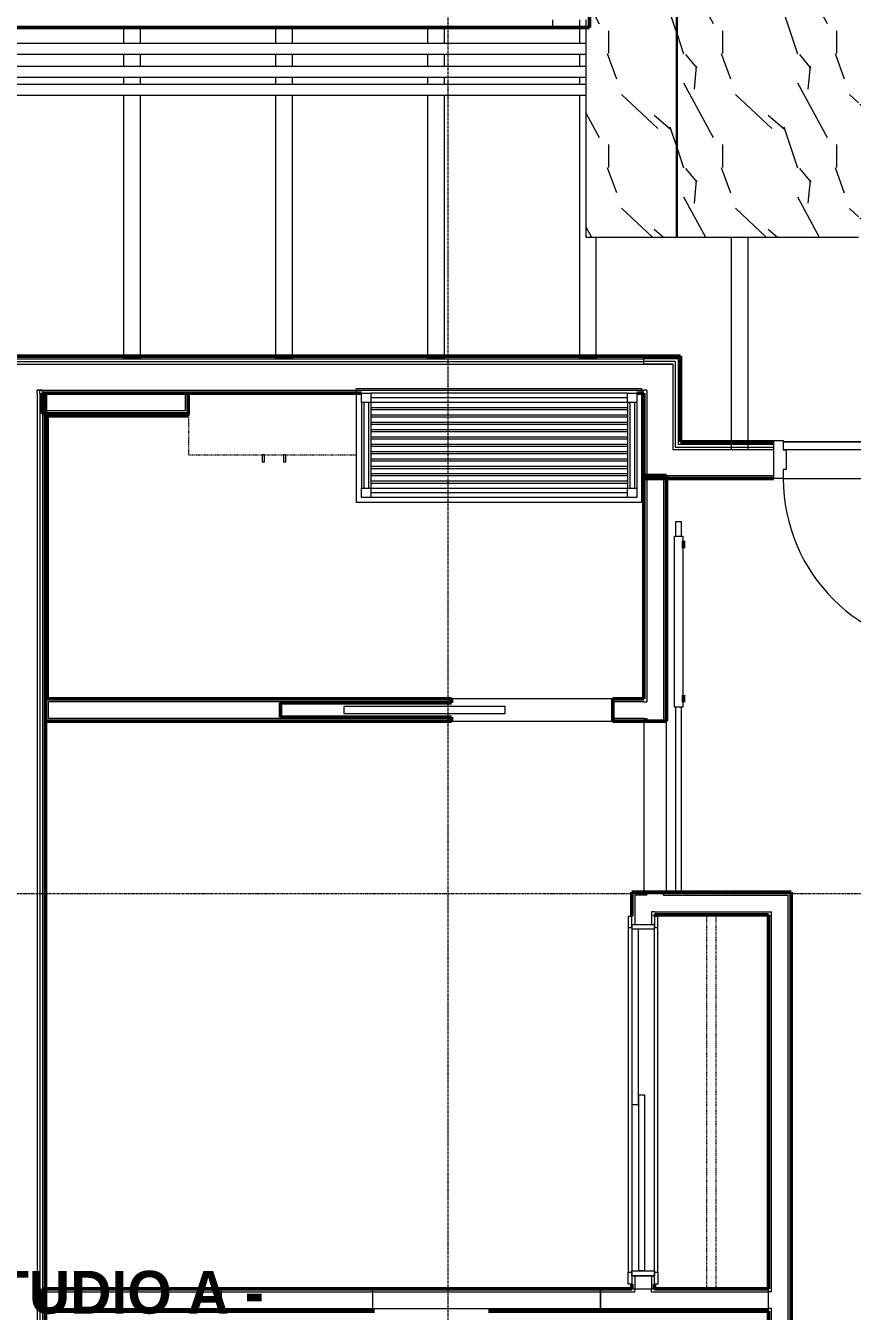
# Model space of a CAD drawing. Header units: inches. Extents: x -4235 to -464, y 9767 to 12347.
# Drawn here: x -2916.3 to -2742.2, y 11447.2 to 11718 of the extents above; entities that cross this region are included whole.
import ezdxf

# ---------------------------------------------------------------- set-up
doc = ezdxf.new("R2010")
doc.units = ezdxf.units.IN
doc.header["$MEASUREMENT"] = 0
doc.linetypes.add('Dash', pattern=[0.25, 0.125, -0.125])
doc.linetypes.add('Grid Line 1_2_', pattern=[0.875, 0.5, -0.125, 0.125, -0.125])
for name, color, linetype, lineweight in [('0-1', 7, 'Continuous', 5), ('0-2', 10, 'Continuous', 9), ('A-AREA-IDEN', 2, 'Continuous', 9), ('A-CLNG-1', 254, 'Continuous', 9), ('A-CLNG-2', 10, 'Continuous', 9), ('A-CLNG-PATT-1', 253, 'Continuous', 13), ('A-DETL-MBND', 5, 'Continuous', 9), ('A-DOOR-1', 10, 'Continuous', 9), ('A-DOOR-2', 50, 'Continuous', 20), ('A-DOOR-3', 254, 'Continuous', 9), ('A-DOOR-4', 7, 'Continuous', 50), ('A-DOOR-FRAM-1', 10, 'Continuous', 9), ('A-DOOR-FRAM-2', 50, 'Continuous', 20), ('A-ROOF-1', 132, 'Continuous', 9), ('A-WALL-1', 7, 'Continuous', 50), ('A-WALL-2', 250, 'Continuous', 13), ('A-WALL-3', 10, 'Continuous', 9), ('A-WALL-4', 254, 'Continuous', 9), ('I-WALL-1', 7, 'Continuous', 50), ('I-WALL-2', 10, 'Continuous', 9), ('I-WALL-3', 254, 'Continuous', 9), ('P-PIPE-1', 10, 'Continuous', 9), ('Q-CASE-1', 254, 'Continuous', 9), ('Q-CASE-2', 10, 'Continuous', 9), ('Q-CASE-3', 254, 'Dash', 9), ('Q-CASE-4', 10, 'Dash', 9), ('Q-CASE-HDLN-1', 10, 'Dash', 9), ('Q-CASE-HDLN-2', 254, 'Dash', 9), ('S-BEAM', 12, 'Continuous', 9), ('S-GRID-1', 1, 'Grid Line 1_2_', 9)]:
    doc.layers.add(name, color=color, linetype=linetype, lineweight=lineweight)
doc.styles.add('Century Gothic_B', font='GOTHICB.TTF', dxfattribs={"height": 9})

# ---------------------------------------------------------------- blocks, each defined once
blk = doc.blocks.new('POCKET - FLUSH - 2-10 x 6-8-2882529-BACKGROUND - RCP - 3RD FLOOR')
at = {"layer": 'A-DOOR-2'}
for p, q in [((-39.67, 0.75), (-39.67, -0.75)), ((-5.67, 0.75), (-39.67, 0.75)), ((-5.67, -0.75), (-5.67, 0.75)), ((-39.67, -0.75), (-5.67, -0.75))]:
    blk.add_line(p, q, dxfattribs=at)
blk = doc.blocks.new('SLIDING - FLUSH - 6-0 x 6-8-3203588-BACKGROUND - RCP - 3RD FLOOR')
at = {"layer": 'A-DOOR-1'}
for p, q in [((-38.75, 2.5), (-38.75, 3.25)), ((-36.25, 3.25), (-38.75, 3.25)), ((36.25, 3.25), (-36.25, 3.25)), ((-36.25, 3.25), (-36.25, 2.5)), ((36.25, 2.5), (36.25, 3.25)), ((36.25, 3.25), (38.75, 3.25)), ((38.75, 3.25), (38.75, 2.5)), ((-38.75, 2.5), (-36.25, 2.5)), ((36, 0.5), (-1, 0.5)), ((-1, 0.5), (-1, -0.875)), ((36, 0.5), (36, -0.875)), ((38.75, 2.5), (36.25, 2.5)), ((-38.75, -3), (-38.75, -2.25)), ((-36.25, -2.25), (-38.75, -2.25)), ((-36.25, -2.25), (-36.25, -3)), ((1, -0.875), (-36, -0.875)), ((-36, -0.875), (-36, -2.25)), ((-36, -2.25), (1, -2.25)), ((-1, -0.875), (36, -0.875)), ((1, -0.875), (1, -2.25)), ((36.25, -2.25), (38.75, -2.25)), ((36.25, -3), (36.25, -2.25)), ((38.75, -2.25), (38.75, -3)), ((-38.75, -3), (-36.25, -3)), ((-36.25, -3), (36.25, -3)), ((38.75, -3), (36.25, -3))]:
    blk.add_line(p, q, dxfattribs=at)
at = {"layer": 'A-DOOR-FRAM-1'}
for p, q in [((-37, -2.25), (-37, 2.5)), ((-36, 2.5), (-37, 2.5)), ((36, 2.5), (-36, 2.5)), ((-36, 2.5), (-36, -2.25)), ((36, -2.25), (36, 2.5)), ((36, 2.5), (37, 2.5)), ((37, 2.5), (37, -2.25)), ((-37, -2.25), (-36, -2.25)), ((1, -2.25), (36, -2.25)), ((37, -2.25), (36, -2.25))]:
    blk.add_line(p, q, dxfattribs=at)
blk = doc.blocks.new('BARN - FLUSH - 3-0 x 7-0 BARN DOOR-V66-BACKGROUND - RCP - 3RD FLOOR')
at = {"layer": 'A-DOOR-1'}
for p, q in [((-57, 5.57), (-60, 5.57)), ((-60, 5.57), (-60, 4.95)), ((-57, 4.07), (-57, 5.82)), ((-57, 5.82), (-21, 5.82)), ((-21, 5.82), (-21, 4.07)), ((18, 5.57), (-21, 5.57)), ((18, 5.55), (18, 5.26)), ((-60, 4.95), (-60, 4.32)), ((-60, 4.32), (-57, 4.32)), ((-21, 4.07), (-57, 4.07)), ((-21, 4.32), (18, 4.32)), ((18, 5.26), (18, 4.95)), ((18, 4.95), (18, 4.41)), ((18, 4.41), (18, 4.34))]:
    blk.add_line(p, q, dxfattribs=at)
at = {"layer": 'A-DOOR-3'}
for p, q in [((18, 4.95), (18, 5.57)), ((18, 4.32), (18, 4.95))]:
    blk.add_line(p, q, dxfattribs=at)
at = {"layer": 'A-DOOR-4'}
for p, q in [((-56, 6), (-56, 5.82)), ((-54.5, 6), (-56, 6)), ((-54.5, 5.82), (-54.5, 6)), ((-23.5, 6), (-23.5, 5.82)), ((-22, 6), (-23.5, 6)), ((-22, 5.82), (-22, 6))]:
    blk.add_line(p, q, dxfattribs=at)
blk = doc.blocks.new('OD_CW_Closet - OD_CW_Closet-3241815-BACKGROUND - RCP - 3RD FLOOR')
at = {"layer": 'Q-CASE-HDLN-1'}
for p, q in [((0.74, 0), (1.73, 0)), ((4.23, 0), (76.73, 0)), ((79.23, 0), (79.49, 0)), ((0.74, -11), (79.49, -11)), ((0.74, -13), (79.49, -13))]:
    blk.add_line(p, q, dxfattribs=at)
at = {"layer": 'Q-CASE-HDLN-2'}
for p, q in [((0.74, -24), (0.74, 0)), ((79.49, 0), (79.49, -24)), ((79.49, -24), (0.74, -24))]:
    blk.add_line(p, q, dxfattribs=at)
blk = doc.blocks.new('Bath Vanity - Bath Vanity 60_-V82-BACKGROUND - RCP - 3RD FLOOR')
at = {"layer": 'Q-CASE-1'}
for p, q in [((-29.26, -1), (-29.26, 0)), ((-29.26, 0), (30.74, 0)), ((30.74, 0), (30.74, -0.38)), ((30.74, -0.38), (30.74, -1))]:
    blk.add_line(p, q, dxfattribs=at)
at = {"layer": 'Q-CASE-2'}
for p, q in [((-29.26, -24), (-29.26, -1)), ((-28.26, -3), (-28.26, -1)), ((-28.26, -1), (-26.26, -1)), ((27.74, -1), (-26.26, -1)), ((-26.26, -1), (-26.26, -3)), ((27.74, -2), (-26.26, -2)), ((27.74, -3), (27.74, -1)), ((27.74, -1), (29.74, -1)), ((29.74, -1), (29.74, -3)), ((30.74, -1), (30.74, -24)), ((-28.26, -3), (-28.26, -21)), ((-26.26, -3), (-28.26, -3)), ((-27.76, -3), (-27.76, -21)), ((-26.76, -3), (-26.76, -21)), ((27.74, -3), (-26.26, -3)), ((-26.26, -3), (-26.26, -21)), ((-26.26, -4), (27.74, -4)), ((27.74, -4.55), (-26.26, -4.55)), ((27.74, -3), (27.74, -21)), ((29.74, -3), (27.74, -3)), ((28.24, -3), (28.24, -21)), ((29.24, -3), (29.24, -21)), ((29.74, -3), (29.74, -21)), ((-26.26, -5.55), (27.74, -5.55)), ((27.74, -6.09), (-26.26, -6.09)), ((-26.26, -7.09), (27.74, -7.09)), ((27.74, -7.64), (-26.26, -7.64)), ((-26.26, -8.64), (27.74, -8.64)), ((27.74, -9.18), (-26.26, -9.18)), ((-26.26, -10.18), (27.74, -10.18)), ((27.74, -10.73), (-26.26, -10.73)), ((-26.26, -11.73), (27.74, -11.73)), ((27.74, -12.27), (-26.26, -12.27)), ((-26.26, -13.27), (27.74, -13.27)), ((27.74, -13.82), (-26.26, -13.82)), ((-26.26, -14.82), (27.74, -14.82)), ((27.74, -15.36), (-26.26, -15.36)), ((-26.26, -16.36), (27.74, -16.36)), ((27.74, -16.91), (-26.26, -16.91)), ((-26.26, -17.91), (27.74, -17.91)), ((27.74, -18.45), (-26.26, -18.45)), ((-28.26, -23), (-28.26, -21)), ((-28.26, -21), (-26.26, -21)), ((-26.26, -19.45), (27.74, -19.45)), ((27.74, -20), (-26.26, -20)), ((-26.26, -21), (27.74, -21)), ((-26.26, -21), (-26.26, -23)), ((27.74, -23), (27.74, -21)), ((27.74, -21), (29.74, -21)), ((29.74, -21), (29.74, -23)), ((30.74, -24), (-29.26, -24)), ((-26.26, -23), (-28.26, -23)), ((27.74, -22), (-26.26, -22)), ((27.74, -23), (-26.26, -23)), ((29.74, -23), (27.74, -23))]:
    blk.add_line(p, q, dxfattribs=at)
blk = doc.blocks.new('300 Series Wall Hung Cabinet_326 - 36_-V55-BACKGROUND - RCP - 3RD FLOOR')
at = {"layer": 'Q-CASE-2'}
for p, q in [((-2.01, -13.19), (-2.5, -13.19)), ((-2.5, -13.19), (-2.5, -14.69)), ((-2.01, -14.69), (-2.01, -13.19)), ((2.49, -13.19), (2, -13.19)), ((2, -13.19), (2, -14.69)), ((2.49, -14.69), (2.49, -13.19)), ((-2.5, -14.69), (-2.01, -14.69)), ((2, -14.69), (2.49, -14.69))]:
    blk.add_line(p, q, dxfattribs=at)
at = {"layer": 'Q-CASE-3'}
blk.add_line((17.37, -0.19), (-18, -0.19), dxfattribs=at)
at = {"layer": 'Q-CASE-4'}
for p, q in [((-18, -0.19), (-18, -13.19)), ((-18, -13.19), (17.37, -13.19))]:
    blk.add_line(p, q, dxfattribs=at)
blk = doc.blocks.new('CTR - 1st Phase - Unit Layouts_rvt-1-BACKGROUND - RCP - 3RD FLOOR')
at = {"layer": 'A-WALL-1'}
for p, q in [((-2912.7, 11640.61), (-2882.07, 11640.61)), ((-2912.7, 11640.36), (-2912.7, 11640.61)), ((-2912.7, 11636.86), (-2912.7, 11640.36)), ((-2882.07, 11640.61), (-2882.07, 11640.36)), ((-2882.07, 11640.36), (-2882.07, 11636.86)), ((-2912.7, 11636.24), (-2912.7, 11636.86)), ((-2882.07, 11636.24), (-2912.7, 11636.24)), ((-2912.11, 11576.24), (-2912.11, 11636.24)), ((-2912.11, 11636.24), (-2911.73, 11636.24)), ((-2911.73, 11636.24), (-2882.11, 11636.24)), ((-2911.73, 11635.86), (-2911.73, 11576.61)), ((-2882.11, 11635.86), (-2911.73, 11635.86)), ((-2882.11, 11636.24), (-2882.11, 11635.86)), ((-2882.07, 11636.86), (-2882.07, 11636.24)), ((-2786.1, 11576.24), (-2786.1, 11623.26)), ((-2786.1, 11623.26), (-2785.47, 11623.26)), ((-2785.47, 11623.26), (-2781.97, 11623.26)), ((-2781.97, 11623.26), (-2781.35, 11623.26)), ((-2781.35, 11623.26), (-2781.35, 11571.49)), ((-2911.73, 11576.24), (-2912.11, 11576.24)), ((-2912.07, 11576.24), (-2826.62, 11576.24)), ((-2912.07, 11575.61), (-2912.07, 11576.24)), ((-2912.07, 11572.11), (-2912.07, 11575.61)), ((-2826.62, 11575.36), (-2862.62, 11575.36)), ((-2862.62, 11575.36), (-2862.62, 11572.36)), ((-2826.62, 11576.24), (-2826.62, 11575.36)), ((-2792.62, 11576.24), (-2786.1, 11576.24)), ((-2792.62, 11571.49), (-2792.62, 11576.24)), ((-2912.07, 11571.49), (-2912.07, 11572.11)), ((-2862.62, 11572.36), (-2826.62, 11572.36)), ((-2826.62, 11572.36), (-2826.62, 11571.49)), ((-2826.62, 11571.49), (-2912.07, 11571.49)), ((-2786.1, 11571.49), (-2792.62, 11571.49)), ((-2781.35, 11571.49), (-2786.1, 11571.49)), ((-2788.62, 11530.48), (-2788.62, 11535.49)), ((-2788.62, 11535.49), (-2788, 11535.49)), ((-2788, 11535.49), (-2783.87, 11535.49)), ((-2783.87, 11535.49), (-2755.1, 11535.49)), ((-2755.1, 11535.49), (-2755.1, 11534.86)), ((-2755.1, 11534.86), (-2755.1, 11530.74)), ((-2783.87, 11530.74), (-2783.87, 11530.48)), ((-2759.85, 11530.74), (-2783.87, 11530.74)), ((-2759.85, 11451.99), (-2759.85, 11530.74)), ((-2755.1, 11530.74), (-2755.1, 11425.23)), ((-2788.62, 11451.99), (-2788.62, 11452.98)), ((-2783.87, 11452.98), (-2783.87, 11451.99)), ((-2912.7, 11451.36), (-2912.7, 11451.99)), ((-2912.7, 11451.99), (-2788.62, 11451.99)), ((-2912.7, 11447.86), (-2912.7, 11451.36)), ((-2783.87, 11451.99), (-2759.85, 11451.99)), ((-2912.7, 11447.24), (-2912.7, 11447.86)), ((-2842.82, 11447.24), (-2912.7, 11447.24)), ((-2759.85, 11447.24), (-2818.82, 11447.24)), ((-2759.85, 11425.23), (-2759.85, 11447.24))]:
    blk.add_line(p, q, dxfattribs=at)
at = {"layer": 'A-WALL-2'}
for p, q in [((-2912.07, 11640.36), (-2912.7, 11640.36)), ((-2912.07, 11640.36), (-2912.7, 11640.36)), ((-2882.7, 11640.36), (-2912.07, 11640.36)), ((-2912.07, 11636.86), (-2912.07, 11640.36)), ((-2882.07, 11640.36), (-2882.7, 11640.36)), ((-2882.7, 11640.36), (-2882.7, 11636.86)), ((-2882.07, 11640.36), (-2882.7, 11640.36)), ((-2882.7, 11636.86), (-2912.07, 11636.86)), ((-2785.47, 11622.64), (-2781.97, 11622.64)), ((-2785.47, 11622.64), (-2785.47, 11575.61)), ((-2781.97, 11622.64), (-2781.97, 11571.49)), ((-2826.62, 11575.61), (-2911.45, 11575.61)), ((-2911.45, 11572.11), (-2911.45, 11575.61)), ((-2786.1, 11575.61), (-2792.62, 11575.61)), ((-2786.1, 11575.61), (-2785.47, 11575.61)), ((-2826.62, 11572.11), (-2911.45, 11572.11)), ((-2786.1, 11572.11), (-2792.62, 11572.11)), ((-2786.1, 11572.11), (-2785.47, 11572.11)), ((-2785.47, 11572.11), (-2785.47, 11571.49)), ((-2788, 11534.86), (-2788, 11528.73)), ((-2785.47, 11534.86), (-2788, 11534.86)), ((-2785.47, 11534.86), (-2785.47, 11535.49)), ((-2781.97, 11534.86), (-2781.97, 11535.49)), ((-2781.97, 11534.86), (-2755.72, 11534.86)), ((-2755.72, 11531.36), (-2755.72, 11534.86)), ((-2784.5, 11531.36), (-2784.5, 11528.73)), ((-2783.87, 11531.36), (-2784.5, 11531.36)), ((-2783.87, 11531.36), (-2759.22, 11531.36)), ((-2759.22, 11530.74), (-2759.22, 11531.36)), ((-2755.72, 11530.74), (-2755.72, 11531.36)), ((-2759.22, 11451.36), (-2759.22, 11530.74)), ((-2755.72, 11425.85), (-2755.72, 11530.74)), ((-2788, 11454.73), (-2788, 11451.99)), ((-2784.5, 11454.73), (-2784.5, 11451.99)), ((-2912.07, 11447.86), (-2912.07, 11451.36)), ((-2912.07, 11451.36), (-2788, 11451.36)), ((-2788, 11451.36), (-2788, 11451.99)), ((-2784.5, 11451.36), (-2784.5, 11451.99)), ((-2784.5, 11451.36), (-2759.85, 11451.36)), ((-2759.22, 11451.36), (-2759.85, 11451.36)), ((-2912.07, 11447.86), (-2759.85, 11447.86)), ((-2759.22, 11447.86), (-2759.85, 11447.86)), ((-2759.22, 11425.85), (-2759.22, 11447.86))]:
    blk.add_line(p, q, dxfattribs=at)
at = {"layer": 'A-WALL-3'}
for p, q in [((-2792.62, 11576.24), (-2826.62, 11576.24)), ((-2826.62, 11571.49), (-2792.62, 11571.49)), ((-2786.1, 11571.49), (-2786.1, 11535.49)), ((-2781.35, 11535.49), (-2781.35, 11571.49)), ((-2788.62, 11528.73), (-2783.87, 11528.73)), ((-2788.62, 11454.73), (-2783.87, 11454.73)), ((-2912.7, 11447.24), (-2912.7, 11451.99)), ((-2912.7, 11451.99), (-2912.07, 11451.99)), ((-2788.62, 11451.99), (-2783.87, 11451.99)), ((-2759.85, 11447.24), (-2759.85, 11451.99)), ((-2912.07, 11447.24), (-2912.7, 11447.24)), ((-2875.07, 11447.24), (-2912.07, 11447.24)), ((-2843.22, 11447.24), (-2875.07, 11447.24)), ((-2842.82, 11447.24), (-2843.22, 11447.24)), ((-2795.22, 11447.24), (-2818.82, 11447.24)), ((-2794.6, 11447.24), (-2795.22, 11447.24))]:
    blk.add_line(p, q, dxfattribs=at)
at = {"layer": 'A-WALL-4'}
for p, q in [((-2862.62, 11572.36), (-2862.62, 11575.36)), ((-2862.62, 11575.36), (-2826.62, 11575.36)), ((-2826.62, 11575.36), (-2826.62, 11576.24)), ((-2792.62, 11576.24), (-2792.62, 11571.49)), ((-2826.62, 11572.36), (-2862.62, 11572.36)), ((-2826.62, 11571.49), (-2826.62, 11572.36)), ((-2786.1, 11571.49), (-2781.35, 11571.49)), ((-2781.35, 11535.49), (-2786.1, 11535.49)), ((-2912.07, 11451.99), (-2875.07, 11451.99)), ((-2875.07, 11451.99), (-2875.07, 11447.24)), ((-2875.07, 11451.99), (-2875.07, 11447.24)), ((-2875.07, 11451.99), (-2843.22, 11451.99)), ((-2843.22, 11451.99), (-2843.22, 11447.24)), ((-2843.22, 11451.99), (-2843.22, 11447.24)), ((-2843.22, 11451.99), (-2795.22, 11451.99)), ((-2795.22, 11451.99), (-2788.62, 11451.99)), ((-2795.22, 11451.95), (-2795.22, 11447.24)), ((-2795.22, 11447.24), (-2795.22, 11451.95)), ((-2783.87, 11451.99), (-2759.85, 11451.99)), ((-2759.85, 11447.24), (-2794.6, 11447.24))]:
    blk.add_line(p, q, dxfattribs=at)
at = {"layer": '0-2'}
for name, p in [('300 Series Wall Hung Cabinet_326 - 36_-V55-BACKGROUND - RCP - 3RD FLOOR', (-2863.95, 11640.8)), ('Bath Vanity - Bath Vanity 60_-V82-BACKGROUND - RCP - 3RD FLOOR', (-2817.31, 11641.61)), ('POCKET - FLUSH - 2-10 x 6-8-2882529-BACKGROUND - RCP - 3RD FLOOR', (-2809.62, 11573.86))]:
    blk.add_blockref(name, p, dxfattribs=at)
for name, p, rotation in [('BARN - FLUSH - 3-0 x 7-0 BARN DOOR-V66-BACKGROUND - RCP - 3RD FLOOR', (-2783.72, 11553.49), 270.0000000000294), ('SLIDING - FLUSH - 6-0 x 6-8-3203588-BACKGROUND - RCP - 3RD FLOOR', (-2786.37, 11491.73), 270.0000000000066), ('OD_CW_Closet - OD_CW_Closet-3241815-BACKGROUND - RCP - 3RD FLOOR', (-2783.85, 11451.25), 90.00000000004762)]:
    blk.add_blockref(name, p, dxfattribs=dict(at, rotation=rotation))
blk = doc.blocks.new('HOLLOW METAL - UNIT DOOR-2191977-BACKGROUND - RCP - 3RD FLOOR')
at = {"layer": 'A-DOOR-1'}
blk.add_arc((18, -4.125), 36, 180, 270, dxfattribs=at)
at = {"layer": 'A-DOOR-2'}
for p, q in [((16.25, -4.125), (18, -4.125)), ((16.25, -40.125), (16.25, -4.125)), ((18, -4.125), (18, -40.125)), ((18, -40.125), (16.25, -40.125))]:
    blk.add_line(p, q, dxfattribs=at)
at = {"layer": 'A-DOOR-FRAM-2'}
for p, q in [((-20, 3.875), (-18, 3.875)), ((-20, -4.125), (-20, 3.875)), ((-18, 3.875), (-18, 1.9375)), ((18, 3.875), (20, 3.875)), ((18, 1.9375), (18, 3.875)), ((20, 3.875), (20, -4.125)), ((-18, 1.9375), (-17.375, 1.9375)), ((-17.375, 1.9375), (-17.375, -2.1875)), ((17.375, 1.9375), (18, 1.9375)), ((17.375, -2.1875), (17.375, 1.9375)), ((-18, -2.1875), (-18, -4.125)), ((-17.375, -2.1875), (-18, -2.1875)), ((18, -2.1875), (17.375, -2.1875)), ((18, -4.125), (18, -2.1875)), ((-18, -4.125), (-20, -4.125)), ((20, -4.125), (18, -4.125))]:
    blk.add_line(p, q, dxfattribs=at)
blk = doc.blocks.new('CTR - 1st Phase - Common Walls_rvt-1-BACKGROUND - RCP - 3RD FLOOR')
at = {"layer": 'A-CLNG-PATT-1'}
h = blk.add_hatch(dxfattribs=at)
h.set_pattern_fill('FP_3', color=256, style=0, pattern_type=2)
h.set_pattern_definition([(108.435, (6.24, 0), (-23.9995167, 47.999875), [9.107, -66.787]), (139.399, (3.36, 8.64), (-144.0005735, 119.9994401), [4.425, -216.844]), (136.848, (24, 11.52), (-360.00235884, 335.99803914), [10.527, -515.834]), (109.983, (16.32, 18.72), (-71.99926767, 192.0004429), [5.618, -275.295]), (90, (14.4, 0), (-24, 24), [4.8, -19.2]), (118.443, (14.4, 4.8), (168.000806133, -311.999948405), [13.101, -641.971]), (84.289, (8.16, 16.32), (-24.00143285, -215.9997167), [4.824, -236.373]), (129.806, (8.64, 21.12), (96.0006462, -119.9991583), [3.749, -183.697])])
h.paths.add_polyline_path([(-2721.68, 11673.39), (-2721.68, 11716.36), (-2740.63, 11716.36), (-2740.63, 11673.39)], flags=0)
h.paths.add_polyline_path([(-2798.23, 11673.39), (-2779.28, 11673.39), (-2779.28, 11735.36), (-2781.2, 11735.36), (-2781.2, 11737), (-2797.15, 11737), (-2797.15, 11719.24), (-2798.23, 11719.24), (-2798.23, 11700.18)], flags=0)
h.paths.add_polyline_path([(-2779.03, 11673.39), (-2740.88, 11673.39), (-2740.88, 11737), (-2741.2, 11737), (-2741.2, 11735.36), (-2743.2, 11735.36), (-2743.2, 11737), (-2779.03, 11737), (-2779.03, 11700.18)], flags=0)
at = {"layer": 'A-CLNG-1'}
blk.add_line((-2798.23, 11717.61), (-2798.23, 11719.24), dxfattribs=at)
at = {"layer": 'A-CLNG-2'}
for p, q in [((-2779.28, 11735.36), (-2779.28, 11673.39)), ((-2779.03, 11673.39), (-2779.03, 11735.61)), ((-2798.23, 11673.39), (-2798.23, 11717.61)), ((-2779.28, 11673.39), (-2798.23, 11673.39)), ((-2740.88, 11673.39), (-2779.03, 11673.39))]:
    blk.add_line(p, q, dxfattribs=at)
at = {"layer": 'A-WALL-2'}
for p, q in [((-3018.77, 11647.86), (-2786.1, 11647.86)), ((-2779.47, 11647.86), (-2786.1, 11647.86)), ((-2778.85, 11647.86), (-2779.47, 11647.86)), ((-2778.85, 11647.86), (-2778.85, 11630.36)), ((-3018.77, 11647.24), (-2786.1, 11647.24)), ((-3018.77, 11646.74), (-2786.1, 11646.74)), ((-2779.97, 11647.24), (-2786.1, 11647.24)), ((-2785.47, 11646.74), (-2786.1, 11646.74)), ((-2779.97, 11646.74), (-2785.47, 11646.74)), ((-2779.47, 11647.24), (-2779.97, 11647.24)), ((-2779.97, 11646.74), (-2779.97, 11630.36)), ((-2779.47, 11647.24), (-2779.47, 11630.36)), ((-2913.82, 11640.61), (-2913.82, 11641.24)), ((-2913.32, 11641.24), (-2913.82, 11641.24)), ((-2913.82, 11641.24), (-2913.32, 11641.24)), ((-2913.82, 11640.61), (-2913.82, 11255.64)), ((-2913.32, 11640.61), (-2913.32, 11641.24)), ((-2912.7, 11641.24), (-2913.32, 11641.24)), ((-2913.32, 11641.24), (-2912.7, 11641.24)), ((-2913.32, 11640.61), (-2913.32, 11255.64)), ((-2912.7, 11640.61), (-2912.7, 11641.24)), ((-2912.7, 11641.24), (-2786.1, 11641.24)), ((-2912.7, 11640.61), (-2912.7, 11255.64)), ((-2785.47, 11641.24), (-2786.1, 11641.24)), ((-2785.47, 11641.24), (-2785.47, 11630.36)), ((-2785.47, 11630.36), (-2785.47, 11628.74)), ((-2779.97, 11630.36), (-2779.97, 11629.24)), ((-2779.97, 11629.24), (-2779.97, 11628.74)), ((-2779.47, 11630.36), (-2779.47, 11629.86)), ((-2779.47, 11629.86), (-2779.47, 11629.24)), ((-2779.47, 11629.24), (-2758.72, 11629.24)), ((-2778.85, 11630.36), (-2778.85, 11629.86)), ((-2778.85, 11629.86), (-2758.72, 11629.86)), ((-2785.47, 11628.74), (-2785.47, 11623.24)), ((-2779.97, 11628.74), (-2758.72, 11628.74)), ((-2785.47, 11623.24), (-2758.72, 11623.24))]:
    blk.add_line(p, q, dxfattribs=at)
at = {"layer": 'I-WALL-1'}
for p, q in [((-2797.52, 11735.61), (-2797.52, 11717.61)), ((-2805.27, 11717.61), (-3065.75, 11717.61)), ((-2798.02, 11717.61), (-2805.27, 11717.61)), ((-2797.52, 11717.61), (-2798.02, 11717.61)), ((-3018.77, 11648.36), (-2786.1, 11648.36)), ((-2786.1, 11648.36), (-2778.85, 11648.36)), ((-2778.85, 11648.36), (-2778.35, 11648.36)), ((-2778.35, 11648.36), (-2778.35, 11630.36)), ((-2912.07, 11640.61), (-2912.07, 11255.64)), ((-2845.57, 11640.61), (-2912.07, 11640.61)), ((-2786.1, 11640.61), (-2787.57, 11640.61)), ((-2786.1, 11630.36), (-2786.1, 11640.61)), ((-2786.1, 11623.24), (-2786.1, 11630.36)), ((-2778.35, 11630.36), (-2758.72, 11630.36)), ((-2786.1, 11622.61), (-2786.1, 11623.24)), ((-2758.72, 11622.61), (-2786.1, 11622.61))]:
    blk.add_line(p, q, dxfattribs=at)
at = {"layer": 'I-WALL-2'}
for p, q in [((-2805.27, 11717.61), (-2805.27, 11719.24)), ((-2805.27, 11717.61), (-2805.27, 11719.24)), ((-2786.1, 11646.74), (-2786.1, 11648.36)), ((-2786.1, 11646.74), (-2786.1, 11648.36)), ((-2758.72, 11622.61), (-2758.72, 11630.36)), ((-2720.72, 11630.36), (-2756.72, 11630.36)), ((-2756.72, 11622.61), (-2722.47, 11622.61))]:
    blk.add_line(p, q, dxfattribs=at)
at = {"layer": 'I-WALL-3'}
for p, q in [((-2805.27, 11717.61), (-3065.75, 11717.61)), ((-2805.27, 11717.61), (-2798.23, 11717.61)), ((-3007.91, 11648.36), (-2786.1, 11648.36)), ((-2778.35, 11648.36), (-2786.1, 11648.36)), ((-2778.35, 11648.36), (-2778.35, 11630.36)), ((-2778.35, 11630.36), (-2758.72, 11630.36)), ((-2756.72, 11630.36), (-2720.72, 11630.36))]:
    blk.add_line(p, q, dxfattribs=at)
at = {"layer": 'P-PIPE-1'}
for p, q in [((-3407.67, 11714.31), (-2798.23, 11714.31)), ((-2779.28, 11714.31), (-2779.03, 11714.31)), ((-2798.23, 11711.93), (-3407.67, 11711.93)), ((-2779.03, 11711.93), (-2779.28, 11711.93)), ((-3407.67, 11709.44), (-2798.23, 11709.44)), ((-2779.28, 11709.44), (-2779.03, 11709.44)), ((-2798.23, 11707.06), (-3407.67, 11707.06)), ((-3407.67, 11705.68), (-2798.23, 11705.68)), ((-2779.03, 11707.06), (-2779.28, 11707.06)), ((-2779.28, 11705.68), (-2779.03, 11705.68)), ((-2798.23, 11703.3), (-3407.67, 11703.3)), ((-2779.03, 11703.3), (-2779.28, 11703.3))]:
    blk.add_line(p, q, dxfattribs=at)
at = {"layer": '0-2'}
blk.add_blockref('HOLLOW METAL - UNIT DOOR-2191977-BACKGROUND - RCP - 3RD FLOOR', (-2738.72, 11626.74), dxfattribs=at)
blk = doc.blocks.new('Dimension Lumber - LVL - 3_5X5_5-V202-BACKGROUND - RCP - 3RD FLOOR')
at = {"layer": 'A-DETL-MBND'}
for p, q in [((-2927.67, 11717.75), (-2927.67, 11717.87)), ((-2927.67, 11717.87), (-2924.17, 11717.87)), ((-2924.17, 11717.75), (-2927.67, 11717.75)), ((-2927.67, 11717.75), (-2927.67, 11717.61)), ((-2927.67, 11717.61), (-2927.67, 11714.31)), ((-2924.17, 11717.87), (-2924.17, 11717.75)), ((-2924.17, 11717.75), (-2924.17, 11717.61)), ((-2924.17, 11717.61), (-2924.17, 11714.31)), ((-2927.67, 11711.93), (-2927.67, 11709.44)), ((-2924.17, 11711.93), (-2924.17, 11709.44)), ((-2927.67, 11707.06), (-2927.67, 11705.68)), ((-2924.17, 11707.06), (-2924.17, 11705.68)), ((-2927.67, 11703.3), (-2927.67, 11648.36)), ((-2924.17, 11703.3), (-2924.17, 11648.36)), ((-2927.67, 11648.36), (-2927.67, 11647.97)), ((-2927.67, 11647.97), (-2924.17, 11647.97)), ((-2924.17, 11648.36), (-2924.17, 11647.97))]:
    blk.add_line(p, q, dxfattribs=at)
blk = doc.blocks.new('Dimension Lumber - LVL - 3_5X5_5-V203-BACKGROUND - RCP - 3RD FLOOR')
at = {"layer": 'A-DETL-MBND'}
for p, q in [((-2796.17, 11737.2), (-2796.17, 11737)), ((-2799.67, 11719.24), (-2799.67, 11717.61)), ((-2799.67, 11717.61), (-2799.67, 11714.31)), ((-2799.67, 11711.93), (-2799.67, 11709.44)), ((-2799.67, 11707.06), (-2799.67, 11705.68)), ((-2799.67, 11703.3), (-2799.67, 11648.36)), ((-2796.17, 11673.39), (-2796.17, 11648.36)), ((-2799.67, 11648.36), (-2799.67, 11647.97)), ((-2799.67, 11647.97), (-2796.17, 11647.97)), ((-2796.17, 11648.36), (-2796.17, 11647.97))]:
    blk.add_line(p, q, dxfattribs=at)
blk = doc.blocks.new('Dimension Lumber - LVL - 3_5X5_5-V183-BACKGROUND - RCP - 3RD FLOOR')
at = {"layer": 'A-DETL-MBND'}
for p, q in [((-2767.67, 10468.41), (-2767.67, 10470.04)), ((-2764.17, 10468.41), (-2764.17, 10470.04)), ((-2767.67, 10425.39), (-2767.67, 10468.41)), ((-2764.17, 10425.39), (-2764.17, 10468.41)), ((-2767.67, 10361.54), (-2767.67, 10361.78)), ((-2764.17, 10361.54), (-2764.17, 10361.78))]:
    blk.add_line(p, q, dxfattribs=at)

msp = doc.modelspace()

# ---------------------------------------------------------------- linework, layer by layer
at = {"layer": 'A-ROOF-1'}
for p, q in [((-3024.9, 11646.74), (-2779.97, 11646.74)), ((-2779.97, 11646.74), (-2779.97, 11628.74)), ((-2779.97, 11628.74), (-2758.72, 11628.74)), ((-2756.72, 11628.74), (-2720.72, 11628.74))]:
    msp.add_line(p, q, dxfattribs=at)
at = {"layer": 'S-GRID-1'}
for p, q in [((-2827.32, 9836.18), (-2827.32, 12297.95)), ((-464.45, 11535.19), (-4185.7, 11535.19))]:
    msp.add_line(p, q, dxfattribs=at)

# ---------------------------------------------------------------- block references
at = {"layer": '0-1'}
for name in ['CTR - 1st Phase - Unit Layouts_rvt-1-BACKGROUND - RCP - 3RD FLOOR', 'CTR - 1st Phase - Common Walls_rvt-1-BACKGROUND - RCP - 3RD FLOOR']:
    msp.add_blockref(name, (0, 0), dxfattribs=at)
at = {"layer": 'S-BEAM'}
for name, p in [('Dimension Lumber - LVL - 3_5X5_5-V203-BACKGROUND - RCP - 3RD FLOOR', (0, 0)), ('Dimension Lumber - LVL - 3_5X5_5-V202-BACKGROUND - RCP - 3RD FLOOR', (32, 0)), ('Dimension Lumber - LVL - 3_5X5_5-V202-BACKGROUND - RCP - 3RD FLOOR', (64, 0)), ('Dimension Lumber - LVL - 3_5X5_5-V202-BACKGROUND - RCP - 3RD FLOOR', (96, 0))]:
    msp.add_blockref(name, p, dxfattribs=at)
at = {"layer": 'S-BEAM', "rotation": 180}
msp.add_blockref('Dimension Lumber - LVL - 3_5X5_5-V183-BACKGROUND - RCP - 3RD FLOOR', (-5531.85, 22098.78), dxfattribs=at)

# ---------------------------------------------------------------- texts
at = {"layer": 'A-AREA-IDEN', "insert": (-2930.97, 11455.75), "char_height": 9, "width": 79.083, "attachment_point": 1, "style": 'Century Gothic_B'}
msp.add_mtext('STUDIO A -', dxfattribs=at)

doc.saveas('drawing.dxf')
